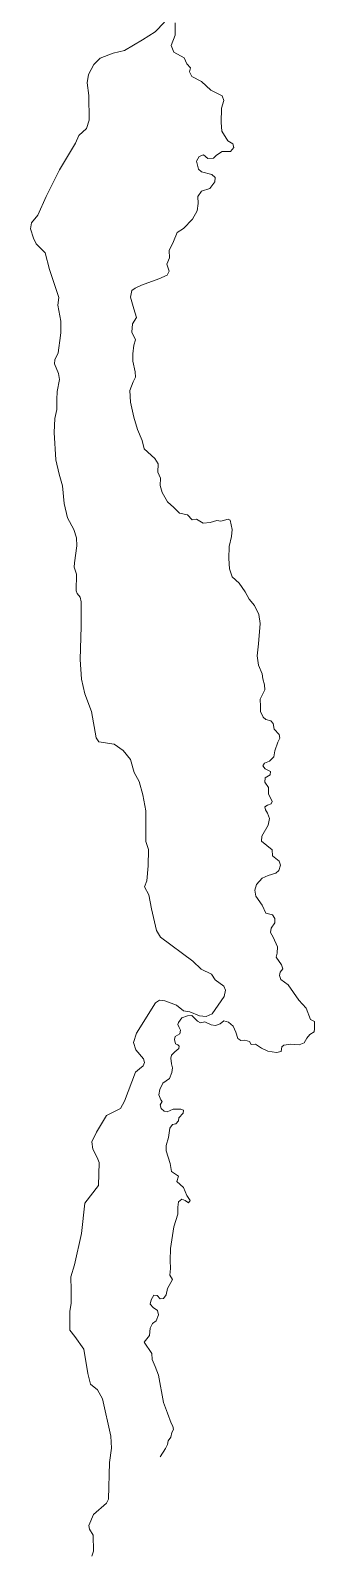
# Model space of a CAD drawing. Header units: metres. Extents: x 410745 to 429404, y 8411666 to 8441426.
# Drawn here: x 420092 to 420965, y 8423317 to 8428012 of the extents above; entities that cross this region are included whole.
import ezdxf

# ---------------------------------------------------------------- set-up
doc = ezdxf.new("R2010")
doc.units = ezdxf.units.M
doc.layers.add('BASE_AGUA', color=4, linetype='Continuous', lineweight=13, true_color=0x419bd7)
doc.layers.add('BASE_VIAS', color=8, linetype='Continuous', lineweight=13, true_color=0xb9b9b9)

msp = doc.modelspace()

# ---------------------------------------------------------------- linework, layer by layer
at = {"layer": 'BASE_AGUA'}
msp.add_lwpolyline([(420490.4, 8423615.1), (420507.3, 8423641.1), (420512.8, 8423653.3), (420515.1, 8423665.3), (420523.2, 8423676.2), (420526.8, 8423690.4), (420532.1, 8423700.3), (420529.3, 8423709.9), (420524.9, 8423718.8), (420513.1, 8423750.5), (420501.3, 8423782.8), (420485.2, 8423867), (420475.6, 8423894.3), (420465.8, 8423915.1), (420464.6, 8423933.8), (420441.8, 8423968.8), (420457.6, 8423989.7), (420460, 8424011.6), (420467.3, 8424027), (420478.3, 8424035.2), (420485.4, 8424053), (420482.8, 8424066.2), (420469, 8424075.3), (420460.1, 8424086.4), (420462.9, 8424099.9), (420471.5, 8424113.5), (420481.1, 8424112.9), (420490.4, 8424102.4), (420501.2, 8424103.5), (420509.3, 8424115.3), (420513.4, 8424134.7), (420528.9, 8424162.6), (420519.8, 8424175.3), (420522.4, 8424196.5), (420521.1, 8424220.5), (420522.4, 8424257.8), (420532.4, 8424324.3), (420545.1, 8424363.3), (420544.6, 8424385.2), (420546.8, 8424401.3), (420557.5, 8424410.1), (420567.1, 8424406.1), (420577.8, 8424398.6), (420583.1, 8424405.1), (420572.6, 8424421.2), (420562.2, 8424445.9), (420541.4, 8424464.5), (420546.7, 8424480.8), (420525.7, 8424495.2), (420521.2, 8424519.2), (420508.8, 8424558.5), (420508.8, 8424575), (420515.9, 8424599.6), (420520.5, 8424628.4), (420528.4, 8424640.2), (420538.8, 8424642.2), (420546.8, 8424650.7), (420548.5, 8424660.5), (420561.3, 8424674.5), (420561.9, 8424683.8), (420553.9, 8424687.6), (420530.8, 8424687), (420512.3, 8424679.1), (420503, 8424681.2), (420493.4, 8424688.8), (420490.6, 8424700.3), (420496.6, 8424710.8), (420493, 8424716), (420486, 8424731.5), (420490, 8424747.2), (420498.9, 8424767.2), (420518.9, 8424781.8), (420526.2, 8424799.9), (420528.4, 8424814.9), (420525.1, 8424827.3), (420523.8, 8424844.5), (420525.6, 8424853.4), (420536, 8424863.5), (420548.4, 8424873.7), (420549.4, 8424881.4), (420544.9, 8424884.9), (420537.7, 8424888.2), (420534.3, 8424901.6), (420537, 8424911), (420550.6, 8424919.2), (420552.9, 8424930.3), (420549.4, 8424938.3), (420544.7, 8424947.8), (420547.4, 8424954), (420556.9, 8424968.5), (420574.6, 8424974.9), (420588.3, 8424976), (420605.9, 8424958.1), (420615.1, 8424953.1), (420627.9, 8424956.1), (420647.1, 8424947), (420661, 8424944.7), (420675.5, 8424950.6), (420686, 8424959.3), (420701.3, 8424954.8), (420715.1, 8424943.2), (420723.4, 8424924.8), (420729.5, 8424905), (420738.4, 8424898.6), (420751.5, 8424899.4), (420765.8, 8424895.2), (420770.6, 8424886.9), (420784, 8424887.3), (420801.9, 8424875.5), (420822, 8424865.7), (420849, 8424861.3), (420862.5, 8424865.3), (420865.2, 8424879.7), (420871.4, 8424884.3), (420891.6, 8424887.5), (420918.4, 8424885.6), (420934, 8424891.4), (420941.5, 8424905.9), (420951.1, 8424916.8), (420964.2, 8424925), (420965.4, 8424934.9), (420965.5, 8424957.4), (420953.5, 8424963.6), (420940, 8424998.6), (420917.4, 8425022.6), (420884.7, 8425069.9), (420861.5, 8425086.6), (420857.8, 8425099.3), (420859.9, 8425109.8), (420867.7, 8425119.3), (420863.6, 8425131.5), (420847.4, 8425155.1), (420850.1, 8425167.5), (420851.6, 8425187.9), (420838.5, 8425216.7), (420830.4, 8425231.5), (420832, 8425245), (420843.4, 8425261.1), (420843.2, 8425274.9), (420836, 8425285.7), (420816.2, 8425290.9), (420804.7, 8425316.2), (420785.4, 8425343.7), (420781.8, 8425361.9), (420787.1, 8425380), (420804.2, 8425399.1), (420822.7, 8425407), (420846.8, 8425414.9), (420855.3, 8425422.3), (420861.1, 8425438.7), (420857.2, 8425451.5), (420835.9, 8425468.3), (420834.9, 8425486.6), (420802.6, 8425513.6), (420803.1, 8425528.1), (420822.6, 8425562.2), (420827.5, 8425582.6), (420820.8, 8425599.3), (420814.5, 8425609.6), (420812.7, 8425618.9), (420821.3, 8425623.9), (420831.9, 8425627.7), (420835.3, 8425634.9), (420823.5, 8425658.9), (420824.2, 8425678.1), (420812.3, 8425695.2), (420813.3, 8425707.9), (420828.7, 8425717.6), (420830.1, 8425727.4), (420813.5, 8425736), (420806.9, 8425745.4), (420811.2, 8425753.9), (420826.7, 8425759.5), (420840.7, 8425772.7), (420843.7, 8425791.9), (420852.2, 8425818), (420859.2, 8425830.2), (420856.3, 8425841.7), (420841.2, 8425858.7), (420838.7, 8425875.6), (420831.6, 8425884.2), (420815.6, 8425887.7), (420807.6, 8425895.2), (420799, 8425912.8), (420799.7, 8425928.5), (420798.4, 8425950.5), (420812.7, 8425979.7), (420812, 8425995.3), (420806.9, 8426013.1), (420804.1, 8426028.9), (420792.9, 8426055.4), (420789, 8426084.4), (420792.8, 8426121.2), (420798.3, 8426184.2), (420794, 8426211.2), (420781.2, 8426239.6), (420764, 8426259.2), (420752, 8426281.1), (420733.5, 8426308.6), (420711.8, 8426328.3), (420703.6, 8426352.7), (420701.8, 8426383.9), (420702.7, 8426421.7), (420710.2, 8426451.7), (420712, 8426474), (420706.1, 8426502.2), (420699.5, 8426505.6), (420677.2, 8426499.2), (420664.7, 8426501.7), (420644.6, 8426495.3), (420622.7, 8426493.6), (420602.3, 8426505.1), (420589.5, 8426503.9), (420574.5, 8426519.4), (420549.7, 8426524.5), (420533, 8426541.2), (420512.8, 8426558.6), (420497.1, 8426588.2), (420491, 8426609.1), (420491.4, 8426632.2), (420483.5, 8426649.9), (420484.8, 8426675.6), (420474.1, 8426692.9), (420440.9, 8426722.1), (420434.9, 8426748.3), (420420.3, 8426781.6), (420409.5, 8426819.8), (420399.7, 8426866.6), (420397.5, 8426902.6), (420407.4, 8426928.8), (420415.1, 8426943.4), (420414, 8426959.3), (420406.6, 8426992.1), (420406.4, 8427015.4), (420409.5, 8427042.3), (420414.8, 8427058.2), (420403, 8427081.8), (420405.4, 8427107.4), (420417.6, 8427127.5), (420409.2, 8427153.9), (420398.8, 8427190.2), (420403.7, 8427210), (420414.1, 8427217.3), (420432.9, 8427226.3), (420486.5, 8427246), (420512.4, 8427257.3), (420518.1, 8427269.8), (420510.9, 8427291.1), (420519.5, 8427310.9), (420518.6, 8427333.6), (420531.9, 8427361.6), (420542.5, 8427388.8), (420562.6, 8427401.5), (420590.2, 8427429.9), (420604.5, 8427455.9), (420607, 8427478.7), (420606.4, 8427500.4), (420617.5, 8427516.3), (420643.3, 8427524.6), (420659.1, 8427545.1), (420660.2, 8427558.7), (420649.8, 8427567.5), (420617.8, 8427575.8), (420608.4, 8427584.7), (420602.6, 8427609.4), (420610.8, 8427623.3), (420624.1, 8427628.4), (420637.1, 8427617.5), (420654.8, 8427618.1), (420664.2, 8427627.6), (420681.4, 8427638.7), (420706.9, 8427639.1), (420717.3, 8427650.9), (420714.3, 8427662.6), (420699, 8427671.5), (420680.1, 8427701.9), (420678, 8427728), (420679.5, 8427771.8), (420686.9, 8427795.7), (420681, 8427809.8), (420646.6, 8427828), (420617.4, 8427854.6), (420588.3, 8427869.6), (420581.2, 8427884.3), (420584.4, 8427897.1), (420572.7, 8427909.3), (420564.9, 8427927), (420533, 8427944.5), (420524.2, 8427965.5), (420536.8, 8427996.9), (420536.3, 8428035.6)], dxfattribs=at)
at = {"layer": 'BASE_VIAS'}
msp.add_lwpolyline([(420280.5, 8423309.7), (420285.6, 8423325.1), (420283.9, 8423373.7), (420273, 8423392.6), (420270.9, 8423403.4), (420285.7, 8423437.7), (420325.3, 8423472.7), (420332, 8423485.5), (420334.2, 8423597.7), (420341.3, 8423642.2), (420339.1, 8423679.1), (420313.5, 8423794.7), (420297.4, 8423821.8), (420275.7, 8423839.7), (420267.9, 8423871.9), (420255.3, 8423947.6), (420227.8, 8423986.5), (420212.3, 8424006.4), (420212.1, 8424064.3), (420216.7, 8424087.8), (420217.1, 8424128.8), (420215.4, 8424170.3), (420227.1, 8424207.2), (420248.5, 8424304), (420259, 8424397.8), (420300.6, 8424452.2), (420302.4, 8424522.9), (420297.2, 8424538.2), (420283.2, 8424564.3), (420280.5, 8424586.8), (420294.4, 8424616.5), (420325.1, 8424667.9), (420368.9, 8424689.5), (420381.2, 8424711.6), (420414.4, 8424800.8), (420426.7, 8424811.6), (420438, 8424820.3), (420442.1, 8424830.6), (420439.5, 8424842.3), (420415.7, 8424869.9), (420408.9, 8424892.4), (420418.1, 8424921.6), (420476, 8425015), (420488.4, 8425023.2), (420504.9, 8425021.3), (420541, 8425007.5), (420562.2, 8424989.7), (420581.8, 8424987.2), (420611.2, 8424975), (420631.8, 8424972.5), (420650.8, 8424980.7), (420687.8, 8425034.6), (420691.3, 8425054.1), (420686.7, 8425066.4), (420660.3, 8425085.8), (420648.4, 8425103.1), (420616.9, 8425118.4), (420591.1, 8425142.9), (420491.9, 8425216.8), (420479.5, 8425237.8), (420463.8, 8425304.8), (420455.4, 8425347.8), (420441.9, 8425372.4), (420449.6, 8425390.8), (420454.1, 8425437.4), (420454.4, 8425487.6), (420446.1, 8425511.7), (420446.3, 8425606.4), (420437.4, 8425655.5), (420426, 8425696.5), (420410.9, 8425724.6), (420398.9, 8425765), (420376.2, 8425792.1), (420348.8, 8425812), (420301.9, 8425819.5), (420293.1, 8425831.8), (420278.9, 8425913.1), (420259.2, 8425967.3), (420248, 8426012.6), (420244.2, 8426072.5), (420247.5, 8426174.5), (420247.8, 8426250.3), (420244.1, 8426265.6), (420234.8, 8426276.3), (420232.2, 8426285), (420233.6, 8426336.2), (420225.8, 8426357.7), (420226.8, 8426371), (420234.3, 8426423.8), (420232.7, 8426448.4), (420224.9, 8426473.5), (420205.7, 8426509.3), (420195.3, 8426553.8), (420190.5, 8426608), (420179.5, 8426643.9), (420169.1, 8426687.9), (420164.7, 8426772.4), (420166.1, 8426815.9), (420172.7, 8426843.6), (420172.1, 8426874.3), (420173.6, 8426898.9), (420180.6, 8426935.8), (420177.5, 8426954.7), (420165.6, 8426984.4), (420166.5, 8426996.7), (420176.3, 8427017.7), (420184, 8427071.1), (420185.3, 8427080.7), (420185.2, 8427115.5), (420175.3, 8427164.7), (420178.8, 8427188.8), (420150.2, 8427275.2), (420137.1, 8427326.9), (420109.2, 8427354.5), (420100.4, 8427371.9), (420091.6, 8427400.5), (420095.1, 8427419), (420114.1, 8427442.6), (420139.7, 8427500.5), (420180.7, 8427582.1), (420229.9, 8427664.7), (420240.6, 8427687.8), (420264.3, 8427709.9), (420272.4, 8427735), (420271.2, 8427811.8), (420266.4, 8427850.2), (420269.9, 8427875.8), (420286.3, 8427906.6), (420305.8, 8427926.7), (420345.5, 8427942.1), (420381, 8427950.5), (420436.1, 8427983.4), (420475.2, 8428007.6), (420503.4, 8428036.9)], dxfattribs=at)

doc.saveas('drawing.dxf')
